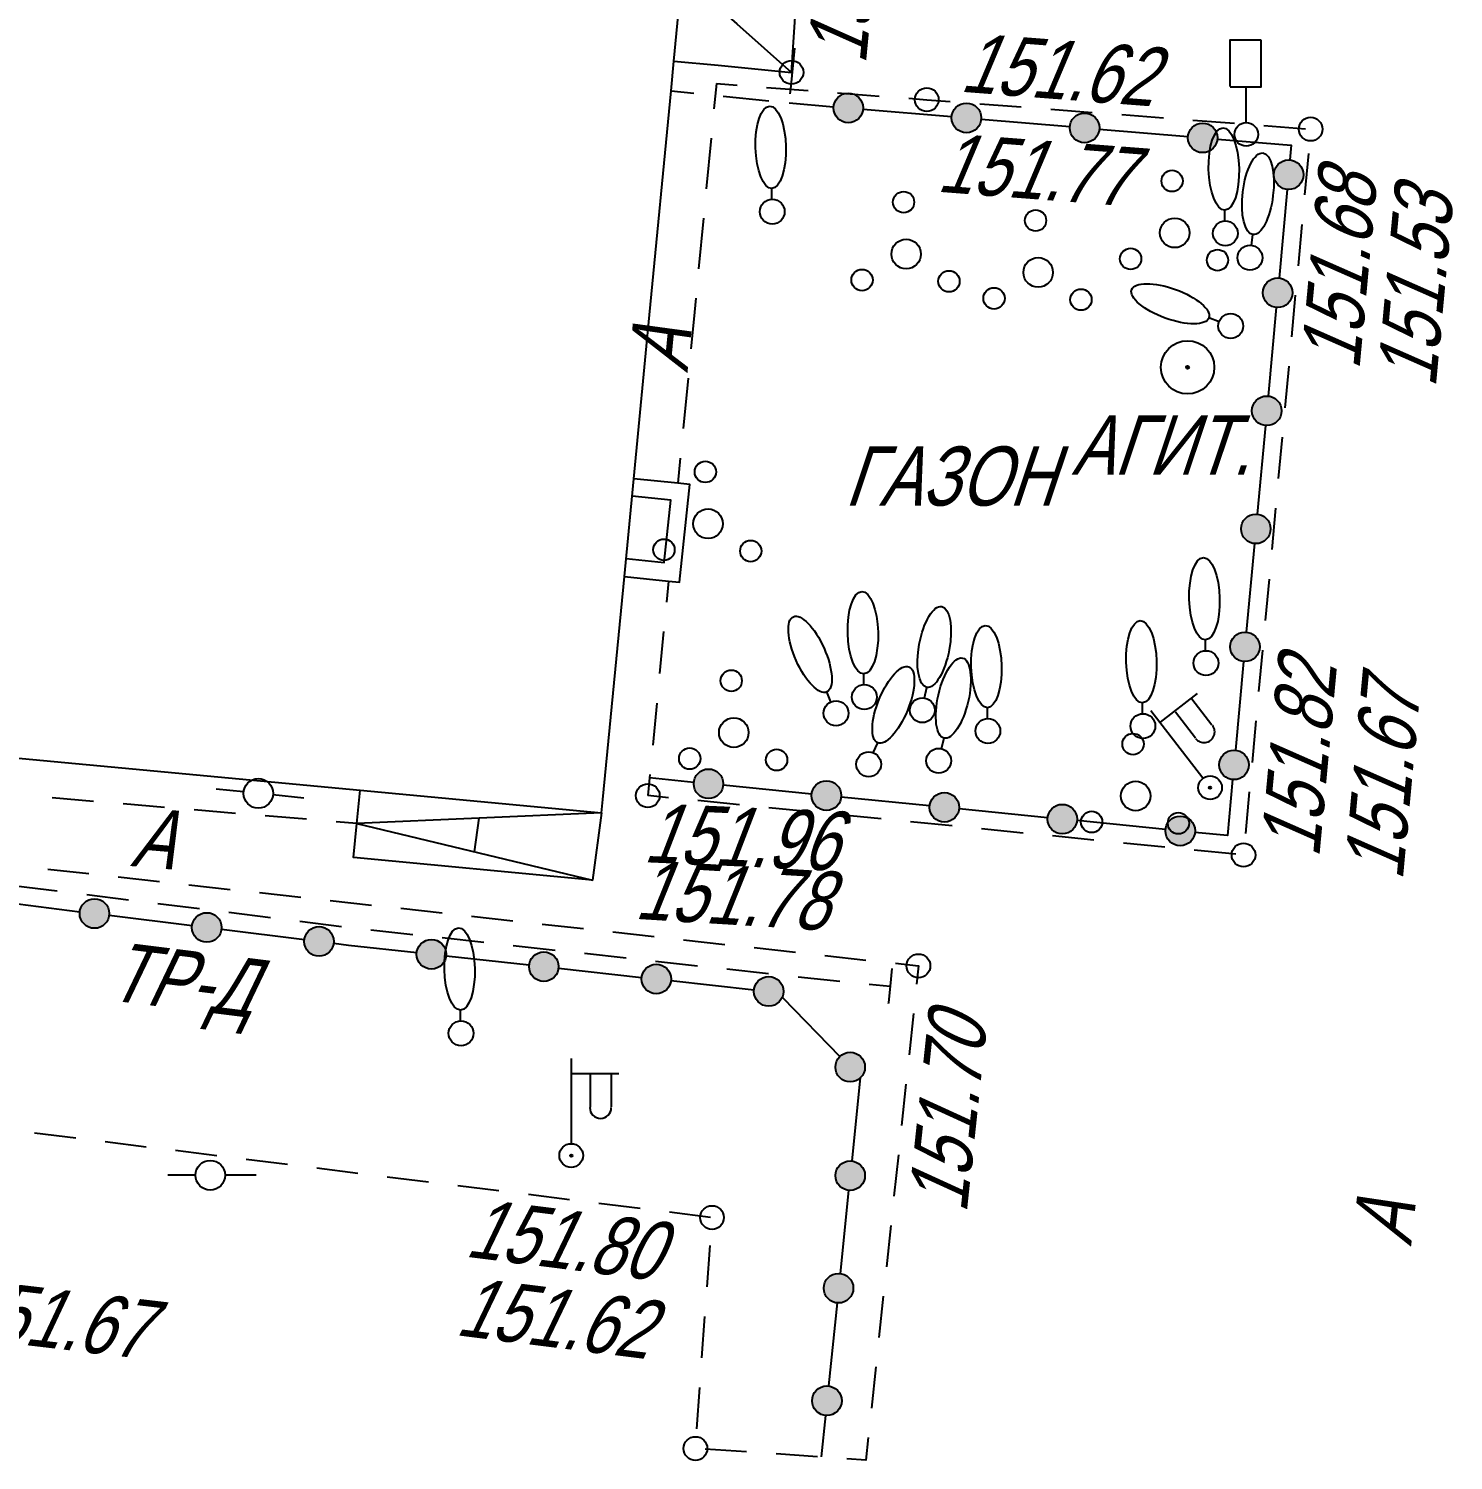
# Model space of a CAD drawing. Header units: metres. Extents: x 4400 to 4556, y 11262 to 11402.
# Drawn here: x 4510.08 to 4534.16, y 11338.38 to 11362.58 of the extents above; entities that cross this region are included whole.
import ezdxf
from ezdxf.enums import TextEntityAlignment as Align

# ---------------------------------------------------------------- set-up
doc = ezdxf.new("R2010")
doc.units = ezdxf.units.M
doc.header["$MEASUREMENT"] = 0
for name, color, linetype, lineweight in [('Внутреннее заполнение', 7, 'Continuous', 25), ('Горизонтали', 7, 'Continuous', 25), ('Граница улицы', 7, 'Continuous', 25), ('Здания', 7, 'Continuous', 25), ('Колодцы', 7, 'Continuous', 25), ('Крыльца', 7, 'Continuous', 25), ('Леса и газоны', 7, 'Continuous', 25), ('Навесы', 7, 'Continuous', 25), ('Ограды', 7, 'Continuous', 25), ('Отдельно стоящее дерево', 7, 'Continuous', 25), ('Памятники', 7, 'Continuous', 25), ('Светофоры', 7, 'Continuous', 25), ('Фонари', 7, 'Continuous', 25), ('Фонтаны', 7, 'Continuous', 25), ('Части зданий', 7, 'Continuous', 25)]:
    doc.layers.add(name, color=color, linetype=linetype, lineweight=lineweight)
doc.styles.add('Style-RUSSIAN_1251 I 0.32289', font='RUSSIAN_1251.shx', dxfattribs={"oblique": 18.5})

# ---------------------------------------------------------------- blocks, each defined once
blk = doc.blocks.new('SIFON_3')
at = {"layer": 'Фонтаны', "color": 7, "linetype": 'Continuous', "lineweight": 25}
for p, q in [((-0.717, 0.004), (-0.253, 0.004)), ((0.244, 0.004), (0.774, 0.004))]:
    blk.add_line(p, q, dxfattribs=at)
blk.add_arc((0, 0), 0.25, 0, 360, dxfattribs=at)
blk = doc.blocks.new('PIKET_48')
at = {"layer": 'Горизонтали', "color": 7, "linetype": 'Continuous', "lineweight": 25}
blk.add_arc((0, 0), 0.2, 0, 360, dxfattribs=at)
blk = doc.blocks.new('PIKET_49')
at = {"layer": 'Горизонтали', "color": 7, "linetype": 'Continuous', "lineweight": 25}
blk.add_arc((0, 0), 0.2, 0, 360, dxfattribs=at)
blk = doc.blocks.new('msdElementTypeLineString_17')
at = {"layer": 'Части зданий', "color": 7, "linetype": 'Continuous', "lineweight": 25}
for p, q in [((0.35, 3.627), (0.315, 3.272)), ((0.268, 2.774), (0.199, 2.063)), ((0.151, 1.565), (0.083, 0.854))]:
    blk.add_line(p, q, dxfattribs=at)
at = {"layer": 'Части зданий', "color": 7, "linetype": 'Continuous', "lineweight": 25, "flags": 128}
blk.add_lwpolyline([(0.035, 0.356), (0.029, 0.299), (0, 0)], dxfattribs=at)
blk = doc.blocks.new('PIKET_65')
at = {"layer": 'Горизонтали', "color": 7, "linetype": 'Continuous', "lineweight": 25}
blk.add_arc((0, 0), 0.2, 0, 360, dxfattribs=at)
blk = doc.blocks.new('PIKET_75')
at = {"layer": 'Горизонтали', "color": 7, "linetype": 'Continuous', "lineweight": 25}
blk.add_arc((0, 0), 0.2, 0, 360, dxfattribs=at)
blk = doc.blocks.new('DORZN1_2')
at = {"layer": 'Светофоры', "color": 7, "linetype": 'Continuous', "lineweight": 25}
for p, q in [((-0.27, 0.806), (-0.27, 1.603)), ((-0.27, 1.598), (0.252, 1.598)), ((0.252, 0.792), (0.252, 1.589)), ((-0.27, 0.801), (0.248, 0.801)), ((-0.004, 0.2), (-0.004, 0.801))]:
    blk.add_line(p, q, dxfattribs=at)
blk.add_arc((-0.00043, -0.00046), 0.2, 0, 359.999994, dxfattribs=at)
blk = doc.blocks.new('FONAR5')
at = {"layer": 'Фонари', "color": 7, "linetype": 'Continuous', "lineweight": 25}
for p, q in [((0.003, 0.2), (0.003, 1.641)), ((0.017, 1.388), (0.805, 1.388)), ((0.322, 1.371), (0.322, 0.816)), ((0.676, 1.378), (0.676, 0.823))]:
    blk.add_line(p, q, dxfattribs=at)
for centre, radius, start, end in [((0.496, 0.809), 0.181, 180, 0), ((0, 0), 0.2, 0, 360), ((0, 0), 0.02, 0, 360)]:
    blk.add_arc(centre, radius, start, end, dxfattribs=at)
blk = doc.blocks.new('PIKET_84')
at = {"layer": 'Горизонтали', "color": 7, "linetype": 'Continuous', "lineweight": 25}
blk.add_arc((0, 0), 0.2, 0, 360, dxfattribs=at)
blk = doc.blocks.new('PIKET_85')
at = {"layer": 'Горизонтали', "color": 7, "linetype": 'Continuous', "lineweight": 25}
blk.add_arc((-0.00036, 0.0005), 0.2, 0, 359.999994, dxfattribs=at)
blk = doc.blocks.new('msdElementTypeLineString_19')
at = {"layer": 'Навесы', "color": 7, "linetype": 'Continuous', "lineweight": 25}
for p, q in [((0.853, 5.015), (0.467, 5.055)), ((2.121, 4.883), (1.35, 4.963)), ((2.409, 3.957), (2.489, 4.727)), ((2.277, 2.689), (2.357, 3.459)), ((2.146, 1.421), (2.226, 2.192)), ((0.001, 0.207), (0.386, 0.167)), ((0.883, 0.115), (1.654, 0.036))]:
    blk.add_line(p, q, dxfattribs=at)
at = {"layer": 'Навесы', "color": 7, "linetype": 'Continuous', "lineweight": 25, "flags": 128}
blk.add_lwpolyline([(2.014, 0.153), (2.022, 0.232), (2.094, 0.924)], dxfattribs=at)
blk = doc.blocks.new('msdElementTypeLineString_20')
at = {"layer": 'Ограды', "linetype": 'Continuous', "lineweight": 25}
h = blk.add_hatch(color=7, dxfattribs=at)
edge = h.paths.add_edge_path()
edge.add_arc((3.61, 12.548), 0.25, 0, 360)
h = blk.add_hatch(color=7, dxfattribs=at)
edge = h.paths.add_edge_path()
edge.add_arc((5.607, 12.38), 0.25, 0, 360)
h = blk.add_hatch(color=7, dxfattribs=at)
edge = h.paths.add_edge_path()
edge.add_arc((7.603, 12.211), 0.25, 0, 360)
h = blk.add_hatch(color=7, dxfattribs=at)
edge = h.paths.add_edge_path()
edge.add_arc((9.599, 12.043), 0.25, 0, 360)
h = blk.add_hatch(color=7, dxfattribs=at)
edge = h.paths.add_edge_path()
edge.add_arc((11.052, 11.42), 0.25, 0, 360)
h = blk.add_hatch(color=7, dxfattribs=at)
edge = h.paths.add_edge_path()
edge.add_arc((10.867, 9.425), 0.25, 0, 360)
h = blk.add_hatch(color=7, dxfattribs=at)
edge = h.paths.add_edge_path()
edge.add_arc((10.683, 7.43), 0.25, 0, 360)
h = blk.add_hatch(color=7, dxfattribs=at)
edge = h.paths.add_edge_path()
edge.add_arc((10.498, 5.435), 0.25, 0, 360)
h = blk.add_hatch(color=7, dxfattribs=at)
edge = h.paths.add_edge_path()
edge.add_arc((10.314, 3.441), 0.25, 0, 360)
h = blk.add_hatch(color=7, dxfattribs=at)
edge = h.paths.add_edge_path()
edge.add_arc((10.129, 1.446), 0.25, 0, 360)
h = blk.add_hatch(color=7, dxfattribs=at)
edge = h.paths.add_edge_path()
edge.add_arc((1.247, 1.126), 0.25, 0, 360)
h = blk.add_hatch(color=7, dxfattribs=at)
edge = h.paths.add_edge_path()
edge.add_arc((3.24, 0.927), 0.25, 0, 360)
h = blk.add_hatch(color=7, dxfattribs=at)
edge = h.paths.add_edge_path()
edge.add_arc((5.234, 0.728), 0.25, 0, 360)
h = blk.add_hatch(color=7, dxfattribs=at)
edge = h.paths.add_edge_path()
edge.add_arc((7.227, 0.529), 0.25, 0, 360)
h = blk.add_hatch(color=7, dxfattribs=at)
edge = h.paths.add_edge_path()
edge.add_arc((9.22, 0.33), 0.25, 0, 360)
at = {"layer": 'Ограды', "color": 7, "linetype": 'Continuous', "lineweight": 25}
for p, q in [((2.612, 12.632), (3.361, 12.569)), ((3.859, 12.527), (5.357, 12.401)), ((5.855, 12.359), (7.353, 12.232)), ((7.852, 12.19), (9.35, 12.064)), ((11.029, 11.171), (10.89, 9.674)), ((10.844, 9.176), (10.706, 7.679)), ((10.66, 7.181), (10.521, 5.685)), ((10.475, 5.187), (10.337, 3.69)), ((10.291, 3.192), (10.152, 1.695)), ((0.998, 1.15), (0.25, 1.225)), ((2.992, 0.951), (1.496, 1.101)), ((4.985, 0.752), (3.489, 0.902)), ((6.978, 0.553), (5.482, 0.703)), ((8.972, 0.355), (7.476, 0.504))]:
    blk.add_line(p, q, dxfattribs=at)
at = {"layer": 'Ограды', "color": 7, "linetype": 'Continuous', "lineweight": 25, "flags": 128}
for points in [[(9.848, 12.022), (11.098, 11.917), (11.075, 11.669)], [(10.106, 1.197), (10.019, 0.25), (9.469, 0.305)]]:
    blk.add_lwpolyline(points, dxfattribs=at)
at = {"layer": 'Ограды', "color": 7, "linetype": 'Continuous', "lineweight": 25}
for centre in [(3.61, 12.548), (3.61, 12.548), (5.607, 12.38), (5.607, 12.38), (7.603, 12.211), (7.603, 12.211), (9.599, 12.043), (9.599, 12.043), (11.052, 11.42), (11.052, 11.42), (10.867, 9.425), (10.867, 9.425), (10.683, 7.43), (10.683, 7.43), (10.498, 5.435), (10.498, 5.435), (10.314, 3.441), (10.314, 3.441), (10.129, 1.446), (10.129, 1.446), (1.247, 1.126), (1.247, 1.126), (3.24, 0.927), (3.24, 0.927), (5.234, 0.728), (5.234, 0.728), (7.227, 0.529), (7.227, 0.529), (9.22, 0.33), (9.22, 0.33)]:
    blk.add_circle(centre, 0.25, dxfattribs=at)
blk = doc.blocks.new('PIKET_86')
at = {"layer": 'Горизонтали', "color": 7, "linetype": 'Continuous', "lineweight": 25}
blk.add_arc((0, 0), 0.2, 0, 360, dxfattribs=at)
blk = doc.blocks.new('SIFON_5')
at = {"layer": 'Фонтаны', "color": 7, "linetype": 'Continuous', "lineweight": 25}
for p, q in [((-0.717, 0.004), (-0.253, 0.004)), ((0.244, 0.004), (0.774, 0.004))]:
    blk.add_line(p, q, dxfattribs=at)
blk.add_arc((0, 0), 0.25, 0, 360, dxfattribs=at)
blk = doc.blocks.new('PIKET_89')
at = {"layer": 'Горизонтали', "color": 7, "linetype": 'Continuous', "lineweight": 25}
blk.add_arc((0, 0), 0.2, 0, 360, dxfattribs=at)
blk = doc.blocks.new('msdElementTypeLineString_26')
at = {"layer": 'Граница улицы', "color": 7, "linetype": 'Continuous', "lineweight": 25}
for p, q in [((1.159, 13.039), (1.51, 13.012)), ((2.009, 12.974), (2.711, 12.92)), ((3.209, 12.882), (3.911, 12.828)), ((5.611, 12.698), (6.313, 12.644)), ((6.811, 12.606), (7.513, 12.552)), ((8.012, 12.514), (8.714, 12.46)), ((9.213, 12.422), (9.915, 12.368)), ((10.413, 12.33), (11.115, 12.276)), ((11.165, 11.859), (11.101, 11.158)), ((11.054, 10.66), (10.99, 9.959)), ((10.944, 9.461), (10.879, 8.76)), ((10.833, 8.262), (10.768, 7.561)), ((10.722, 7.063), (10.657, 6.362)), ((10.611, 5.864), (10.546, 5.163)), ((10.5, 4.665), (10.435, 3.964)), ((10.389, 3.466), (10.324, 2.765)), ((10.278, 2.267), (10.213, 1.565)), ((0.351, 0.97), (0, 1.005)), ((10.167, 1.068), (10.102, 0.366)), ((1.549, 0.851), (0.848, 0.921)), ((2.747, 0.731), (2.047, 0.801)), ((3.946, 0.612), (3.245, 0.681)), ((5.144, 0.492), (4.443, 0.562)), ((6.342, 0.372), (5.641, 0.442)), ((7.54, 0.253), (6.84, 0.323)), ((8.739, 0.133), (8.038, 0.203)), ((9.937, 0.014), (9.236, 0.084))]:
    blk.add_line(p, q, dxfattribs=at)
at = {"layer": 'Граница улицы', "color": 7, "linetype": 'Continuous', "lineweight": 25, "flags": 128}
blk.add_lwpolyline([(4.41, 12.79), (4.715, 12.767), (5.112, 12.736)], dxfattribs=at)
blk = doc.blocks.new('msdElementTypeLineString_27')
at = {"layer": 'Части зданий', "color": 7, "linetype": 'Continuous', "lineweight": 25}
for p, q in [((0.651, 6.756), (0.61, 6.329)), ((0.562, 5.832), (0.48, 4.978)), ((0.432, 4.481), (0.35, 3.627)), ((0.172, 1.778), (0.09, 0.925)), ((0.042, 0.427), (0.001, 0.001))]:
    blk.add_line(p, q, dxfattribs=at)
at = {"layer": 'Части зданий', "color": 7, "linetype": 'Continuous', "lineweight": 25, "flags": 128}
blk.add_lwpolyline([(0.302, 3.13), (0.268, 2.776), (0.22, 2.276)], dxfattribs=at)
blk = doc.blocks.new('AFIS_1')
at = {"layer": 'Памятники', "linetype": 'Continuous', "lineweight": 25}
h = blk.add_hatch(color=7, dxfattribs=at)
edge = h.paths.add_edge_path()
edge.add_arc((0, 0), 0.025, 0, 360)
at = {"layer": 'Памятники', "color": 7, "linetype": 'Continuous', "lineweight": 25}
blk.add_circle((0, 0), 0.025, dxfattribs=at)
blk.add_arc((0, 0), 0.45, 0, 360, dxfattribs=at)
blk = doc.blocks.new('FONAR5_6')
at = {"layer": 'Фонари', "color": 7, "linetype": 'Continuous', "lineweight": 25}
for p, q in [((0.003, 0.2), (0.003, 1.641)), ((0.017, 1.388), (0.805, 1.388)), ((0.322, 1.371), (0.322, 0.816)), ((0.676, 1.378), (0.676, 0.823))]:
    blk.add_line(p, q, dxfattribs=at)
for centre, radius, start, end in [((0.496, 0.809), 0.181, 180, 0), ((0, 0), 0.2, 0, 360), ((0, 0), 0.02, 0, 360)]:
    blk.add_arc(centre, radius, start, end, dxfattribs=at)
blk = doc.blocks.new('DEREVO_159')
at = {"layer": 'Отдельно стоящее дерево', "color": 7, "linetype": 'Continuous', "lineweight": 25, "flags": 128}
blk.add_lwpolyline([(-0.007, 0.21), (-0.007, 0.393)], dxfattribs=at)
at = {"layer": 'Отдельно стоящее дерево', "color": 7, "linetype": 'Continuous', "lineweight": 25}
blk.add_arc((0, 0), 0.21, 0, 359.99999, dxfattribs=at)
blk.add_ellipse((-0.0255, 1.088), major_axis=(-0.0185, 0.695), ratio=0.3698286, dxfattribs=at)
blk = doc.blocks.new('KUST1_24')
at = {"layer": 'Отдельно стоящее дерево', "color": 7, "linetype": 'Continuous', "lineweight": 25}
for centre, radius in [((-0.044, 0.877), 0.18), ((0, 0), 0.25), ((-0.745, -0.439), 0.18), ((0.723, -0.461), 0.18)]:
    blk.add_arc(centre, radius, 0, 360, dxfattribs=at)
blk = doc.blocks.new('KUST1_25')
at = {"layer": 'Отдельно стоящее дерево', "color": 7, "linetype": 'Continuous', "lineweight": 25}
for centre, radius in [((-0.044, 0.877), 0.18), ((0, 0), 0.25), ((-0.745, -0.439), 0.18), ((0.723, -0.461), 0.18)]:
    blk.add_arc(centre, radius, 0, 360, dxfattribs=at)
blk = doc.blocks.new('DEREVO_166')
at = {"layer": 'Отдельно стоящее дерево', "color": 7, "linetype": 'Continuous', "lineweight": 25, "flags": 128}
blk.add_lwpolyline([(-0.007, 0.21), (-0.007, 0.393)], dxfattribs=at)
at = {"layer": 'Отдельно стоящее дерево', "color": 7, "linetype": 'Continuous', "lineweight": 25}
blk.add_arc((0, 0), 0.21, 0, 360, dxfattribs=at)
blk.add_ellipse((-0.025, 1.088), major_axis=(-0.019, 0.695), ratio=0.369829, dxfattribs=at)
blk = doc.blocks.new('DEREVO_167')
at = {"layer": 'Отдельно стоящее дерево', "color": 7, "linetype": 'Continuous', "lineweight": 25, "flags": 128}
blk.add_lwpolyline([(-0.007, 0.21), (-0.007, 0.393)], dxfattribs=at)
at = {"layer": 'Отдельно стоящее дерево', "color": 7, "linetype": 'Continuous', "lineweight": 25}
blk.add_arc((0, 0), 0.21, 0, 360, dxfattribs=at)
blk.add_ellipse((-0.025, 1.088), major_axis=(-0.019, 0.695), ratio=0.369829, dxfattribs=at)
blk = doc.blocks.new('DEREVO_168')
at = {"layer": 'Отдельно стоящее дерево', "color": 7, "linetype": 'Continuous', "lineweight": 25, "flags": 128}
blk.add_lwpolyline([(-0.007, 0.21), (-0.007, 0.393)], dxfattribs=at)
at = {"layer": 'Отдельно стоящее дерево', "color": 7, "linetype": 'Continuous', "lineweight": 25}
blk.add_arc((0, 0), 0.21, 0, 359.99999, dxfattribs=at)
blk.add_ellipse((-0.0255, 1.088), major_axis=(-0.0185, 0.695), ratio=0.3698286, dxfattribs=at)
blk = doc.blocks.new('DEREVO_169')
at = {"layer": 'Отдельно стоящее дерево', "color": 7, "linetype": 'Continuous', "lineweight": 25, "flags": 128}
blk.add_lwpolyline([(-0.007, 0.21), (-0.007, 0.393)], dxfattribs=at)
at = {"layer": 'Отдельно стоящее дерево', "color": 7, "linetype": 'Continuous', "lineweight": 25}
blk.add_arc((0, 0), 0.21, 0, 360, dxfattribs=at)
blk.add_ellipse((-0.026, 1.088), major_axis=(-0.019, 0.695), ratio=0.369829, dxfattribs=at)
blk = doc.blocks.new('DEREVO_170')
at = {"layer": 'Отдельно стоящее дерево', "color": 7, "linetype": 'Continuous', "lineweight": 25, "flags": 128}
blk.add_lwpolyline([(-0.007, 0.21), (-0.007, 0.393)], dxfattribs=at)
at = {"layer": 'Отдельно стоящее дерево', "color": 7, "linetype": 'Continuous', "lineweight": 25}
blk.add_arc((0, 0), 0.21, 0, 360, dxfattribs=at)
blk.add_ellipse((-0.026, 1.088), major_axis=(-0.019, 0.695), ratio=0.369829, dxfattribs=at)
blk = doc.blocks.new('DEREVO_171')
at = {"layer": 'Отдельно стоящее дерево', "color": 7, "linetype": 'Continuous', "lineweight": 25, "flags": 128}
blk.add_lwpolyline([(-0.007, 0.21), (-0.007, 0.393)], dxfattribs=at)
at = {"layer": 'Отдельно стоящее дерево', "color": 7, "linetype": 'Continuous', "lineweight": 25}
blk.add_arc((0, 0), 0.21, 0, 359.99999, dxfattribs=at)
blk.add_ellipse((-0.0255, 1.088), major_axis=(-0.0185, 0.695), ratio=0.3698286, dxfattribs=at)
blk = doc.blocks.new('DEREVO_172')
at = {"layer": 'Отдельно стоящее дерево', "color": 7, "linetype": 'Continuous', "lineweight": 25, "flags": 128}
blk.add_lwpolyline([(-0.007, 0.21), (-0.007, 0.393)], dxfattribs=at)
at = {"layer": 'Отдельно стоящее дерево', "color": 7, "linetype": 'Continuous', "lineweight": 25}
blk.add_arc((0, 0), 0.21, 0, 359.99999, dxfattribs=at)
blk.add_ellipse((-0.0255, 1.088), major_axis=(-0.0185, 0.695), ratio=0.3698286, dxfattribs=at)
blk = doc.blocks.new('DEREVO_173')
at = {"layer": 'Отдельно стоящее дерево', "color": 7, "linetype": 'Continuous', "lineweight": 25, "flags": 128}
blk.add_lwpolyline([(-0.007, 0.21), (-0.007, 0.393)], dxfattribs=at)
at = {"layer": 'Отдельно стоящее дерево', "color": 7, "linetype": 'Continuous', "lineweight": 25}
blk.add_arc((0, 0), 0.21, 0, 360, dxfattribs=at)
blk.add_ellipse((-0.025, 1.088), major_axis=(-0.019, 0.695), ratio=0.369829, dxfattribs=at)
blk = doc.blocks.new('KUST1_26')
at = {"layer": 'Отдельно стоящее дерево', "color": 7, "linetype": 'Continuous', "lineweight": 25}
for centre, radius in [((-0.044, 0.877), 0.18), ((0, 0), 0.25), ((-0.745, -0.439), 0.18), ((0.723, -0.461), 0.18)]:
    blk.add_arc(centre, radius, 0, 360, dxfattribs=at)
blk = doc.blocks.new('DEREVO_174')
at = {"layer": 'Отдельно стоящее дерево', "color": 7, "linetype": 'Continuous', "lineweight": 25, "flags": 128}
blk.add_lwpolyline([(-0.007, 0.21), (-0.007, 0.393)], dxfattribs=at)
at = {"layer": 'Отдельно стоящее дерево', "color": 7, "linetype": 'Continuous', "lineweight": 25}
blk.add_arc((0, 0), 0.21, 0, 360, dxfattribs=at)
blk.add_ellipse((-0.025, 1.088), major_axis=(-0.019, 0.695), ratio=0.369829, dxfattribs=at)
blk = doc.blocks.new('DEREVO_175')
at = {"layer": 'Отдельно стоящее дерево', "color": 7, "linetype": 'Continuous', "lineweight": 25, "flags": 128}
blk.add_lwpolyline([(-0.007, 0.21), (-0.007, 0.393)], dxfattribs=at)
at = {"layer": 'Отдельно стоящее дерево', "color": 7, "linetype": 'Continuous', "lineweight": 25}
blk.add_arc((0, 0), 0.21, 0, 360, dxfattribs=at)
blk.add_ellipse((-0.026, 1.088), major_axis=(-0.019, 0.695), ratio=0.369829, dxfattribs=at)
blk = doc.blocks.new('DEREVO_176')
at = {"layer": 'Отдельно стоящее дерево', "color": 7, "linetype": 'Continuous', "lineweight": 25, "flags": 128}
blk.add_lwpolyline([(-0.007, 0.21), (-0.007, 0.393)], dxfattribs=at)
at = {"layer": 'Отдельно стоящее дерево', "color": 7, "linetype": 'Continuous', "lineweight": 25}
blk.add_arc((0, 0), 0.21, 0, 359.99999, dxfattribs=at)
blk.add_ellipse((-0.0255, 1.088), major_axis=(-0.0185, 0.695), ratio=0.3698286, dxfattribs=at)
blk = doc.blocks.new('KUST1_27')
at = {"layer": 'Отдельно стоящее дерево', "color": 7, "linetype": 'Continuous', "lineweight": 25}
for centre, radius in [((-0.044, 0.877), 0.18), ((0, 0), 0.25), ((-0.745, -0.439), 0.18), ((0.723, -0.461), 0.18)]:
    blk.add_arc(centre, radius, 0, 360, dxfattribs=at)
blk = doc.blocks.new('KUST1_28')
at = {"layer": 'Отдельно стоящее дерево', "color": 7, "linetype": 'Continuous', "lineweight": 25}
for centre, radius in [((-0.044, 0.877), 0.18), ((0, 0), 0.25), ((-0.745, -0.439), 0.18), ((0.723, -0.461), 0.18)]:
    blk.add_arc(centre, radius, 0, 360, dxfattribs=at)
blk = doc.blocks.new('KUST1_29')
at = {"layer": 'Отдельно стоящее дерево', "color": 7, "linetype": 'Continuous', "lineweight": 25}
for centre, radius in [((-0.044, 0.877), 0.18), ((0, 0), 0.25), ((-0.745, -0.439), 0.18), ((0.723, -0.461), 0.18)]:
    blk.add_arc(centre, radius, 0, 360, dxfattribs=at)
blk = doc.blocks.new('DEREVO_177')
at = {"layer": 'Отдельно стоящее дерево', "color": 7, "linetype": 'Continuous', "lineweight": 25, "flags": 128}
blk.add_lwpolyline([(-0.007, 0.21), (-0.007, 0.393)], dxfattribs=at)
at = {"layer": 'Отдельно стоящее дерево', "color": 7, "linetype": 'Continuous', "lineweight": 25}
blk.add_arc((0, 0), 0.21, 0, 359.99999, dxfattribs=at)
blk.add_ellipse((-0.0255, 1.088), major_axis=(-0.0185, 0.695), ratio=0.3698286, dxfattribs=at)
blk = doc.blocks.new('msdElementTypeLineString_77')
at = {"layer": 'Граница улицы', "color": 7, "linetype": 'Continuous', "lineweight": 25}
for p, q in [((46.646, 0.374), (45.944, 0.433)), ((47.846, 0.273), (47.144, 0.332)), ((49.046, 0.172), (48.344, 0.231)), ((50.246, 0.072), (49.544, 0.131)), ((51.095, 0), (50.744, 0.03))]:
    blk.add_line(p, q, dxfattribs=at)
blk = doc.blocks.new('msdElementTypeLineString_82')
at = {"layer": 'Ограды', "linetype": 'Continuous', "lineweight": 25}
h = blk.add_hatch(color=7, dxfattribs=at)
edge = h.paths.add_edge_path()
edge.add_arc((39.201, 9.435), 0.25, 0, 360)
h = blk.add_hatch(color=7, dxfattribs=at)
edge = h.paths.add_edge_path()
edge.add_arc((41.099, 9.199), 0.25, 0, 360)
h = blk.add_hatch(color=7, dxfattribs=at)
edge = h.paths.add_edge_path()
edge.add_arc((42.996, 8.963), 0.25, 0, 360)
h = blk.add_hatch(color=7, dxfattribs=at)
edge = h.paths.add_edge_path()
edge.add_arc((44.896, 8.746), 0.25, 0, 360)
h = blk.add_hatch(color=7, dxfattribs=at)
edge = h.paths.add_edge_path()
edge.add_arc((46.796, 8.537), 0.25, 0, 360)
h = blk.add_hatch(color=7, dxfattribs=at)
edge = h.paths.add_edge_path()
edge.add_arc((48.697, 8.328), 0.25, 0, 360)
h = blk.add_hatch(color=7, dxfattribs=at)
edge = h.paths.add_edge_path()
edge.add_arc((50.597, 8.119), 0.25, 0, 360)
h = blk.add_hatch(color=7, dxfattribs=at)
edge = h.paths.add_edge_path()
edge.add_arc((51.974, 6.839), 0.25, 0, 360)
h = blk.add_hatch(color=7, dxfattribs=at)
edge = h.paths.add_edge_path()
edge.add_arc((51.974, 5.005), 0.25, 0, 360)
h = blk.add_hatch(color=7, dxfattribs=at)
edge = h.paths.add_edge_path()
edge.add_arc((51.777, 3.103), 0.25, 0, 360)
h = blk.add_hatch(color=7, dxfattribs=at)
edge = h.paths.add_edge_path()
edge.add_arc((51.58, 1.201), 0.25, 0, 360)
at = {"layer": 'Ограды', "color": 7, "linetype": 'Continuous', "lineweight": 25}
for p, q in [((37.552, 9.641), (38.953, 9.466)), ((39.449, 9.405), (40.85, 9.23)), ((41.347, 9.168), (42.748, 8.994)), ((45.144, 8.719), (46.548, 8.565)), ((47.045, 8.51), (48.448, 8.355)), ((48.945, 8.301), (50.349, 8.146)), ((52.145, 6.658), (51.999, 5.254)), ((51.948, 4.756), (51.803, 3.352)), ((51.751, 2.854), (51.606, 1.45)), ((51.555, 0.952), (51.482, 0.25))]:
    blk.add_line(p, q, dxfattribs=at)
at = {"layer": 'Ограды', "color": 7, "linetype": 'Continuous', "lineweight": 25, "flags": 128}
for points in [[(43.244, 8.932), (43.493, 8.901), (44.647, 8.774)], [(50.817, 8.032), (50.836, 8.012), (51.8, 7.018)]]:
    blk.add_lwpolyline(points, dxfattribs=at)
at = {"layer": 'Ограды', "color": 7, "linetype": 'Continuous', "lineweight": 25}
for centre in [(39.201, 9.435), (39.201, 9.435), (41.099, 9.199), (41.099, 9.199), (42.996, 8.963), (42.996, 8.963), (44.896, 8.746), (44.896, 8.746), (46.796, 8.537), (46.796, 8.537), (48.697, 8.328), (48.697, 8.328), (50.597, 8.119), (50.597, 8.119), (51.974, 6.839), (51.974, 6.839), (51.974, 5.005), (51.974, 5.005), (51.777, 3.103), (51.777, 3.103), (51.58, 1.201), (51.58, 1.201)]:
    blk.add_circle(centre, 0.25, dxfattribs=at)
blk = doc.blocks.new('msdElementTypeShape_3')
at = {"layer": 'Граница улицы', "color": 7, "linetype": 'Continuous', "lineweight": 25}
for p, q in [((38.468, 9.987), (39.165, 9.91)), ((39.662, 9.855), (40.359, 9.777)), ((40.856, 9.722), (41.553, 9.644)), ((42.05, 9.589), (42.747, 9.512)), ((43.244, 9.456), (43.941, 9.379)), ((44.438, 9.324), (45.135, 9.246)), ((45.632, 9.191), (46.329, 9.113)), ((46.826, 9.058), (47.523, 8.981)), ((48.02, 8.925), (48.717, 8.848)), ((49.214, 8.793), (49.911, 8.715)), ((50.408, 8.66), (51.105, 8.582)), ((51.601, 8.527), (52.298, 8.45)), ((53.1, 7.547), (53.026, 6.85)), ((52.973, 6.352), (52.899, 5.655)), ((38.943, 5.438), (38.247, 5.525)), ((40.135, 5.289), (39.439, 5.376)), ((41.327, 5.141), (40.631, 5.228)), ((52.846, 5.158), (52.771, 4.46)), ((42.519, 4.992), (41.823, 5.079)), ((43.711, 4.844), (43.015, 4.93)), ((44.903, 4.695), (44.208, 4.782)), ((46.096, 4.547), (45.4, 4.633)), ((47.288, 4.398), (46.592, 4.485)), ((48.48, 4.25), (47.784, 4.336)), ((49.672, 4.101), (48.976, 4.188)), ((52.719, 3.963), (52.644, 3.266)), ((49.613, 2.925), (49.663, 3.625)), ((52.591, 2.769), (52.517, 2.071)), ((49.526, 1.727), (49.577, 2.426)), ((52.464, 1.574), (52.39, 0.877)), ((49.44, 0.529), (49.49, 1.228)), ((50.28, 0.136), (49.58, 0.183)), ((51.478, 0.055), (50.779, 0.102))]:
    blk.add_line(p, q, dxfattribs=at)
at = {"layer": 'Граница улицы', "color": 7, "linetype": 'Continuous', "lineweight": 25, "flags": 128}
for points in [[(52.795, 8.394), (53.186, 8.351), (53.153, 8.044)], [(52.337, 0.38), (52.297, 0), (51.977, 0.022)]]:
    blk.add_lwpolyline(points, dxfattribs=at)
blk = doc.blocks.new('msdElementTypeLineString_94')
at = {"layer": 'Фонтаны', "color": 7, "linetype": 'Continuous', "lineweight": 25}
for p, q in [((86.078, 1.698), (86.782, 1.61)), ((87.279, 1.548), (87.983, 1.46)), ((88.48, 1.399), (89.184, 1.311)), ((89.68, 1.249), (90.385, 1.161)), ((90.881, 1.099), (91.586, 1.012)), ((92.083, 0.955), (92.789, 0.877)), ((93.286, 0.822), (93.992, 0.745)), ((94.489, 0.69), (95.195, 0.612)), ((95.692, 0.557), (96.398, 0.48)), ((96.895, 0.425), (97.601, 0.347)), ((98.098, 0.292), (98.804, 0.215)), ((99.301, 0.161), (100.007, 0.088)), ((100.505, 0.037), (100.858, 0))]:
    blk.add_line(p, q, dxfattribs=at)

msp = doc.modelspace()

# ---------------------------------------------------------------- linework, layer by layer
at = {"layer": 'Внутреннее заполнение', "color": 7, "linetype": 'Continuous', "lineweight": 25, "flags": 128}
for points in [[(4523.157, 11364.661), (4521.121, 11363.477), (4522.045, 11362.66), (4522.969, 11361.843)], [(4520.173, 11353.625), (4520.819, 11353.558), (4520.928, 11354.611), (4520.274, 11354.679)], [(4519.759, 11349.327), (4517.691, 11349.237), (4515.622, 11349.146), (4519.604, 11348.192)], [(4517.613, 11348.669), (4517.691, 11349.237)], [(4524.667, 11346.696), (4524.636, 11346.398), (4524.608, 11346.123), (4524.605, 11346.1)]]:
    msp.add_lwpolyline(points, dxfattribs=at)
at = {"layer": 'Здания', "color": 7, "linetype": 'Continuous', "lineweight": 25, "flags": 128}
msp.add_lwpolyline([(4506.472, 11350.575), (4515.677, 11349.711), (4519.759, 11349.327), (4519.781, 11349.553), (4520.144, 11353.324), (4520.303, 11354.975), (4520.569, 11357.747), (4520.934, 11361.532), (4520.982, 11362.034), (4521.253, 11364.844)], dxfattribs=at)
at = {"layer": 'Крыльца', "color": 7, "linetype": 'Continuous', "lineweight": 25, "flags": 128}
for points in [[(4520.982, 11362.034), (4521.729, 11361.962), (4522.969, 11361.843), (4523.157, 11364.661), (4522.168, 11364.756), (4521.253, 11364.844)], [(4519.759, 11349.327), (4519.604, 11348.192), (4515.567, 11348.571), (4515.623, 11349.147), (4515.677, 11349.711)]]:
    msp.add_lwpolyline(points, dxfattribs=at)
at = {"layer": 'Части зданий', "color": 7, "linetype": 'Continuous', "lineweight": 25, "flags": 128}
msp.add_lwpolyline([(4520.144, 11353.324), (4520.89, 11353.246), (4521.077, 11353.227), (4521.248, 11354.877), (4521.049, 11354.898), (4520.303, 11354.975)], dxfattribs=at)

# ---------------------------------------------------------------- block references
at = {"layer": 'Горизонтали', "color": 7, "linetype": 'Continuous', "lineweight": 25}
for name, p in [('PIKET_75', (4522.969, 11361.843)), ('PIKET_86', (4525.255, 11361.381)), ('PIKET_84', (4531.743, 11360.883)), ('PIKET_65', (4520.54, 11349.619)), ('PIKET_85', (4530.609, 11348.615)), ('PIKET_89', (4525.115, 11346.742)), ('PIKET_48', (4521.626, 11342.489)), ('PIKET_49', (4521.345, 11338.585))]:
    msp.add_blockref(name, p, dxfattribs=at)
at = {"layer": 'Граница улицы', "color": 7, "linetype": 'Continuous', "lineweight": 25}
for name, p in [('msdElementTypeLineString_77', (4464.528, 11349.147)), ('msdElementTypeLineString_26', (4520.54, 11348.614)), ('msdElementTypeShape_3', (4471.929, 11338.391))]:
    msp.add_blockref(name, p, dxfattribs=at)
at = {"layer": 'Навесы', "color": 7, "linetype": 'Continuous', "lineweight": 25}
msp.add_blockref('msdElementTypeLineString_19', (4520.933, 11361.325), dxfattribs=at)
at = {"layer": 'Ограды', "color": 7, "linetype": 'Continuous', "lineweight": 25}
for name, p in [('msdElementTypeLineString_20', (4520.319, 11348.693)), ('msdElementTypeLineString_82', (4471.987, 11338.192))]:
    msp.add_blockref(name, p, dxfattribs=at)
at = {"layer": 'Отдельно стоящее дерево', "color": 7, "linetype": 'Continuous', "lineweight": 25}
for name, p in [('DEREVO_177', (4522.643, 11359.488)), ('DEREVO_176', (4530.302, 11359.122)), ('KUST1_27', (4529.446, 11359.13)), ('KUST1_29', (4524.907, 11358.772)), ('KUST1_28', (4527.138, 11358.462)), ('KUST1_25', (4521.558, 11354.214)), ('DEREVO_172', (4529.974, 11351.859)), ('DEREVO_168', (4524.201, 11351.285)), ('DEREVO_173', (4528.908, 11350.794)), ('DEREVO_171', (4526.288, 11350.712)), ('KUST1_24', (4521.994, 11350.684)), ('KUST1_26', (4528.786, 11349.613)), ('DEREVO_159', (4517.384, 11345.602))]:
    msp.add_blockref(name, p, dxfattribs=at)
for name, p, rotation in [('DEREVO_175', (4530.717, 11358.71), 351.5148403895102), ('DEREVO_174', (4530.393, 11357.556), 68.476551377247), ('DEREVO_169', (4525.18, 11351.063), 347.9671761152606), ('DEREVO_166', (4523.722, 11351.011), 22.44906230943153), ('DEREVO_167', (4524.273, 11350.149), 336.1409783836894), ('DEREVO_170', (4525.456, 11350.208), 345.4589970681035)]:
    msp.add_blockref(name, p, dxfattribs=dict(at, rotation=rotation))
at = {"layer": 'Памятники', "color": 7, "linetype": 'Continuous', "lineweight": 25}
msp.add_blockref('AFIS_1', (4529.664, 11356.858), dxfattribs=at)
at = {"layer": 'Светофоры', "color": 7, "linetype": 'Continuous', "lineweight": 25}
msp.add_blockref('DORZN1_2', (4530.656, 11360.795), dxfattribs=at)
at = {"layer": 'Фонари', "color": 7, "linetype": 'Continuous', "lineweight": 25, "rotation": 37.72140168745312}
msp.add_blockref('FONAR5', (4530.044, 11349.753), dxfattribs=at)
at = {"layer": 'Фонари', "color": 7, "linetype": 'Continuous', "lineweight": 25}
msp.add_blockref('FONAR5_6', (4519.245, 11343.537), dxfattribs=at)
at = {"layer": 'Фонтаны', "color": 7, "linetype": 'Continuous', "lineweight": 25}
for name, p in [('msdElementTypeLineString_94', (4423.778, 11346.398)), ('SIFON_3', (4513.145, 11343.204))]:
    msp.add_blockref(name, p, dxfattribs=at)
at = {"layer": 'Фонтаны', "color": 7, "linetype": 'Continuous', "lineweight": 25, "rotation": 354.0700929034398}
msp.add_blockref('SIFON_5', (4513.957, 11349.657), dxfattribs=at)
at = {"layer": 'Части зданий', "color": 7, "linetype": 'Continuous', "lineweight": 25}
for name, p in [('msdElementTypeLineString_27', (4521.048, 11354.897)), ('msdElementTypeLineString_17', (4520.54, 11349.619))]:
    msp.add_blockref(name, p, dxfattribs=at)

# ---------------------------------------------------------------- texts
at = {"layer": 'Горизонтали', "color": 7, "linetype": 'Continuous', "lineweight": 25, "style": 'Style-RUSSIAN_1251 I 0.32289', "oblique": 18.5, "width": 0.799996}
for s, rotation, p in [('151.68', 84.5014, (4524.224, 11361.965)), ('151.62', 355.6174, (4525.803, 11361.517)), ('151.53', 84.7162, (4533.857, 11356.499)), ('151.67', 84.7162, (4533.299, 11348.17)), ('151.96', 357.4819, (4520.456, 11348.495)), ('151.70', 83.9221, (4525.929, 11342.547)), ('151.80', 352.838, (4517.437, 11341.83))]:
    msp.add_text(s, height=1, rotation=rotation, dxfattribs=at).set_placement(p)
for s, rotation, p in [('151.77', 355.6174, (4525.489, 11360.824)), ('151.68', 84.7162, (4531.571, 11356.892)), ('151.82', 84.7162, (4530.892, 11348.646)), ('151.78', 356.5184, (4520.367, 11348.536)), ('151.62', 352.838, (4517.398, 11341.496))]:
    msp.add_text(s, height=1, rotation=rotation, dxfattribs=at).set_placement(p, align=Align.TOP_LEFT)
at = {"layer": 'Граница улицы', "color": 7, "linetype": 'Continuous', "lineweight": 25, "style": 'Style-RUSSIAN_1251 I 0.32289', "oblique": 18.5, "width": 0.799996}
for rotation, p in [(355.1958, (4511.786, 11348.43)), (83.729, (4533.44, 11341.993))]:
    msp.add_text('А', height=1, rotation=rotation, dxfattribs=at).set_placement(p)
at = {"layer": 'Колодцы', "color": 7, "linetype": 'Continuous', "lineweight": 25, "style": 'Style-RUSSIAN_1251 I 0.32289', "oblique": 18.5, "width": 0.799996}
msp.add_text('151.67', height=1, rotation=353.2674, dxfattribs=at).set_placement((4508.795, 11340.478))
at = {"layer": 'Леса и газоны', "color": 7, "linetype": 'Continuous', "lineweight": 25, "style": 'Style-RUSSIAN_1251 I 0.32289', "oblique": 18.5, "width": 0.799996}
msp.add_text('ГАЗОН', height=1, dxfattribs=at).set_placement((4523.866, 11354.52))
at = {"layer": 'Памятники', "color": 7, "linetype": 'Continuous', "lineweight": 25, "style": 'Style-RUSSIAN_1251 I 0.32289', "oblique": 18.5, "width": 0.8}
msp.add_text('АГИТ.', height=1, dxfattribs=at).set_placement((4527.7, 11355.044))
at = {"layer": 'Фонтаны', "color": 7, "linetype": 'Continuous', "lineweight": 25, "style": 'Style-RUSSIAN_1251 I 0.32289', "oblique": 18.5, "width": 0.8}
msp.add_text('ТР-Д', height=1, rotation=352.9011, dxfattribs=at).set_placement((4511.388, 11346.167))
at = {"layer": 'Части зданий', "color": 7, "linetype": 'Continuous', "lineweight": 25, "style": 'Style-RUSSIAN_1251 I 0.32289', "oblique": 18.5, "width": 0.799996}
msp.add_text('А', height=1, rotation=84.5014, dxfattribs=at).set_placement((4521.21, 11356.756))

doc.saveas('drawing.dxf')
